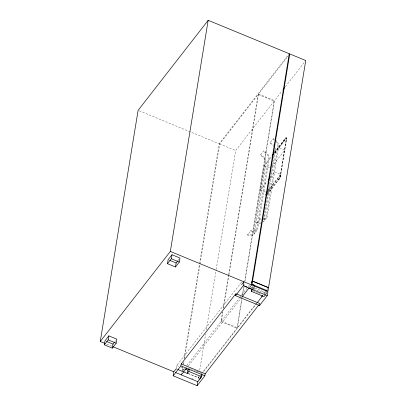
<?xml version="1.0" encoding="UTF-8"?>
<svg xmlns="http://www.w3.org/2000/svg" width="406" height="406" viewBox="0 0 406 406"><rect width="100%" height="100%" fill="white"/><g stroke="black" fill="none" stroke-linecap="round" stroke-linejoin="round"><path stroke-width="0.3" stroke-dasharray="2.03 1.52" d="M286.367 139.38L286.413 139.03A3.04 0.771 -67.6 0 0 285.631 138.542L274.659 152.62M286.529 139.446L286.57 139.096A3.04 0.771 -67.6 0 0 285.794 138.608L274.05 153.671M176.229 368.278L176.686 365.496L241.748 281.891M181.35 374.9L182.883 365.532M182.984 364.908L183.395 362.411M184.009 358.66L199.453 264.331M199.559 263.707L219.199 143.765L288.098 55.221M182.588 370.465L182.994 367.963M183.715 363.583L184.019 361.705M184.532 358.579L219.676 143.957L258.175 94.486L274.172 101.079L244.661 281.282M198.194 379.422L198.458 377.819L200.767 374.85M188.196 373.444L198.478 377.681L198.681 376.433M199.706 370.176L205.649 333.884M206.263 330.129L216.104 270.061M216.205 269.437L235.673 150.55L274.172 101.079M186.76 365.593L220.981 321.618L222.518 312.234M223.133 308.479L228.563 275.314M228.669 274.689L258.175 94.486M256.612 302.977L237.363 327.713L221.366 321.121L222.904 311.737M223.518 307.981L228.847 275.446M228.948 274.821L258.561 93.989L288.204 55.896M247.432 235.018L247.543 234.353L248.7 234.729A6.257 4.461 37.9 0 0 253.699 232.871L265.372 161.568A6.257 4.461 37.9 0 0 261.581 156.087L260.464 155.528L260.561 154.853L263.692 150.92A7.156 5.1 37.9 0 1 269.214 158.898L257.84 228.375A7.156 5.1 37.9 0 1 250.568 231.085L247.487 235.038A7.156 5.1 37.9 0 0 254.76 232.333L266.138 162.857A7.156 5.1 37.9 0 0 260.611 154.874L260.561 154.853M250.512 231.06L250.624 230.395L251.781 230.77A6.257 4.461 37.9 0 0 256.78 228.913L268.452 157.614A6.257 4.461 37.9 0 0 264.661 152.128L263.545 151.57L263.641 150.895M201.589 373.687L236.977 328.21L241.692 299.425M241.793 298.801L242.098 296.923M242.199 296.299L243.737 286.91M237.363 327.713L241.971 299.557M242.793 294.553L244.021 287.042M244.123 286.418L244.534 283.916M244.945 281.414L274.557 100.581L282.256 90.685M265.367 192.119L260.393 190.074L264.372 165.755L271.65 156.406M260.657 223.432A7.156 5.1 37.9 0 1 256.957 222.869L257.013 222.183L258.17 222.559A6.257 4.461 37.9 0 0 260.302 222.691M274.395 139.365A7.156 5.1 37.9 0 0 273.162 138.745L270.031 142.684L269.924 143.348L271.051 143.917A6.257 4.461 37.9 0 1 273.705 146.373M256.907 222.848L259.982 218.89L260.094 218.225L261.251 218.601M273.111 138.725L273.005 139.395L274.131 139.958M254.339 286.905L254.08 288.509L250.081 286.864L250.253 285.794M263.433 219.798L267.635 194.159M267.737 193.535L268.148 191.033M268.249 190.409L268.655 187.907M268.762 187.283L269.168 184.781M269.269 184.157L270.193 178.528M270.294 177.904L271.218 172.276M271.32 171.652L271.731 169.15M271.832 168.526L272.243 166.024M272.345 165.399L274.187 154.143M274.598 151.641L274.801 150.387M252.801 288.884L253.065 287.281L265.057 292.229L264.885 293.294M252.877 288.788L253.237 286.56M285.337 86.727L305.353 61.001M114.923 341.644L115.69 340.654M178.056 260.505L179.213 259.023M274.557 152.164L285.337 138.309A3.578 0.908 -67.6 0 1 286.443 139.004L280.389 175.813A3.04 0.771 -67.6 0 1 278.993 179.102L267.239 194.225M274.72 152.23L285.499 138.375A3.578 0.908 -67.6 0 1 286.6 139.07L280.546 175.879A3.04 0.771 -67.6 0 1 279.15 179.168L267.402 194.291M274.715 152.468L278.541 147.551L284.779 150.118L272.142 166.358M274.669 153.397L286.362 138.365L280.15 176.311L268.072 191.835M260.393 190.074L267.285 181.213M270.35 177.28L274.557 171.865L280.8 174.438L267.777 191.165M268.386 190.115L280.637 174.372M253.938 234.176L257.018 230.217M266.488 218.047L263.408 222.006A7.156 5.1 37.9 0 0 264.23 220.164L275.608 150.687A7.156 5.1 37.9 0 0 275.014 147.271M182.873 370.592L184.431 368.592M221.366 321.121L239.078 298.364M239.464 297.872L246.777 288.468M248.315 286.489L249.472 285.007M183.233 370.236L184.385 368.749M188.354 365.897L241.296 297.867M249.467 287.362L250.639 285.86M250.081 286.864L250.847 285.875M252.948 286.499L251.791 287.981L264.585 293.254M252.923 289.996L254.08 288.509M198.478 377.681L199.255 376.682M263.925 293.579L265.463 291.599M267.006 289.62L268.158 288.133M203.381 371.911L256.841 303.211M265.686 293.949L266.843 292.462M265.966 294.122L267.118 292.64M258.561 93.989L274.557 100.581M270.031 142.684L270.086 142.704A7.156 5.1 37.9 0 1 273.492 145.069M139.278 110.823L219.199 143.765M219.676 143.957L235.673 150.55M264.372 165.755L270.452 168.262M259.982 218.89L260.038 218.91A7.156 5.1 37.9 0 0 261.302 219.321M253.111 290.726L257.678 292.609M258.252 292.843L261.104 294.02M220.981 321.618L236.977 328.21M197.565 371.485L199.31 372.206M199.889 372.444L202.218 373.403M190.495 368.658L195.636 370.774M196.21 371.008L199.067 372.185M176.686 365.496L178.929 366.42M181.167 367.344L184.527 368.724M188.176 373.581L198.458 377.819M176.143 368.836L177.26 369.298M191.647 378.433L193.363 379.138M106.676 344.131L111.929 346.293M263.738 219.473A7.156 5.1 37.9 0 0 267.31 216.205L278.689 146.728A7.156 5.1 37.9 0 0 275.547 140.161M276.034 141.486A6.257 4.461 37.9 0 1 277.922 145.439L266.25 216.738A6.257 4.461 37.9 0 1 263.382 218.732M280.693 175.143A3.578 0.908 -67.6 0 1 278.714 179.792M280.536 175.077A3.578 0.908 -67.6 0 1 278.557 179.726"/><path stroke-width="0.61" d="M266.255 193.977L266.295 193.632M104.926 343.405L100.262 341.487L138.111 110.346L208.176 20.3L289.265 53.719L251.415 284.86M104.342 344.831L105.002 340.822L108.849 335.874L116.847 339.172L116.187 343.182L112.34 348.13L104.342 344.831L108.194 339.883L108.849 335.874M112.34 348.13L112.995 344.121L114.538 342.141M167.48 263.692L168.135 259.688L171.987 254.74L179.985 258.033L179.325 262.043L175.478 266.991L167.48 263.692L171.332 258.744L171.987 254.74M100.262 341.487L170.327 251.441L208.176 20.3M175.478 266.991L176.133 262.981L177.676 261.002M258.698 305.043L205.192 373.799L204.863 375.804L197.164 385.7L173.174 375.814L173.829 371.805L176.143 368.836M173.174 375.814L180.873 365.918L181.203 363.913L235.871 293.66L235.541 295.664L259.53 305.551L267.234 295.654L267.889 291.65L170.327 251.441M177.818 369.526L187.339 373.449L187.882 370.11L189.039 368.628M187.339 373.449L188.876 371.47L189.242 369.247M197.164 385.7L197.823 381.691L201.67 376.743L202.036 374.52M201.569 375.504L201.746 374.433M235.541 295.664L243.24 285.768L243.899 281.759L241.59 284.728M266.138 193.566L266.311 192.51M252.004 284.388L252.532 281.18L268.523 287.773L267.996 290.98L252.004 284.388L251.233 285.377M252.552 281.048L289.747 53.917L305.738 60.509L268.544 287.641L252.552 281.048L251.395 282.53M265.58 294.619L264.037 296.593L251.243 291.32L251.608 289.097M254.43 286.372L254.603 285.301L252.319 284.362M259.53 305.551L259.86 303.546L236.454 293.903M288.976 54.906L289.747 53.917M283.023 89.696L284.565 87.716M272.03 155.914L273.563 153.945M268.432 179.736L269.965 177.772M266.468 192.576L267.234 191.591M265.981 194.515L267.3 192.82M251.375 282.667L252.532 281.18M181.35 374.9L186.796 367.897M242.463 296.365L249.081 287.859M251.243 291.32L252.786 289.346M261.616 296.547L262.388 295.558M265.849 291.102L266.62 290.112M265.828 291.239L266.6 290.249M257.226 302.714L262.646 295.746M199.473 379.047L201.396 376.57M245.508 286.347L247.188 287.037M249.426 287.961L251.106 288.651M243.24 285.768L267.234 295.654M171.332 258.744L179.325 262.043M169.85 260.393L176.133 262.981M181.203 363.913L205.192 373.799M180.873 365.918L204.863 375.804M185.085 368.958L187.882 370.11M188.876 371.47L201.67 376.743M108.194 339.883L116.187 343.182M106.712 341.527L112.995 344.121M113.096 346.775L173.763 371.779M175.514 372.5L197.823 381.691M272.802 154.823A3.578 0.908 -67.6 0 1 273.791 153.153M267.006 194.57A3.578 0.908 -67.6 0 1 265.844 194.606"/></g></svg>
